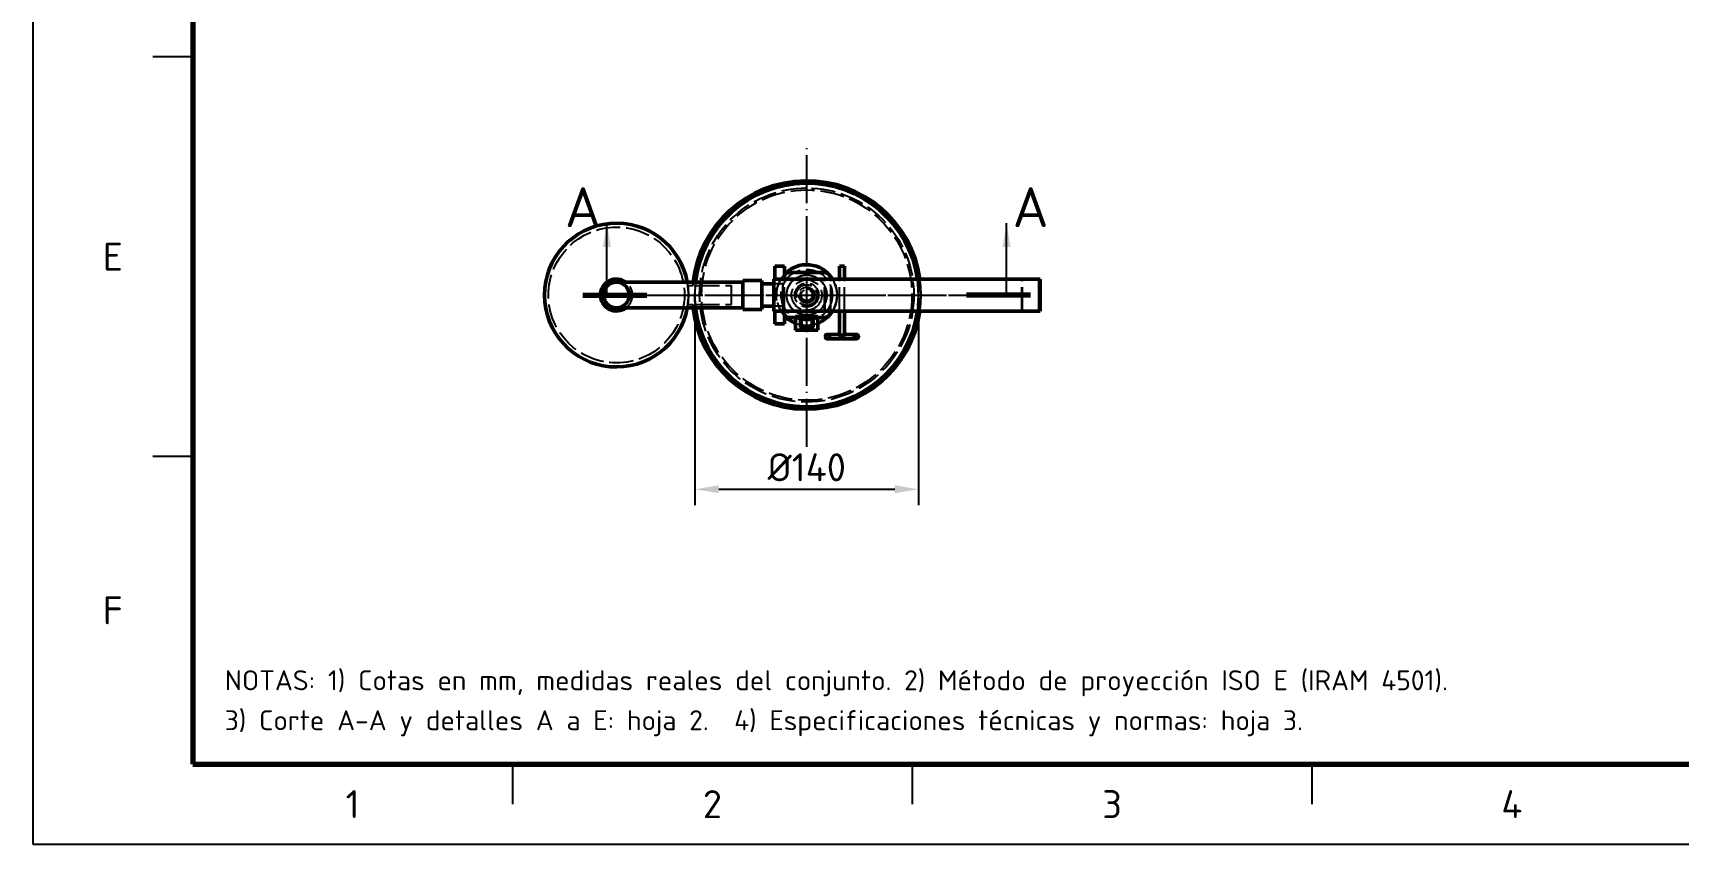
# Model space of a CAD drawing. Header units: millimetres. Extents: x 0 to 420, y 0 to 297.
# Drawn here: x 0 to 205.8, y 0 to 101.5 of the extents above; entities that cross this region are included whole.
import ezdxf
from ezdxf.enums import TextEntityAlignment as Align

# ---------------------------------------------------------------- set-up
doc = ezdxf.new("R2010")
doc.units = ezdxf.units.MM
doc.linetypes.add('ISO02-TRAZOS', pattern=[3.75, 3, -0.75])
doc.linetypes.add('ISO04-TRAZO-PUNTO', pattern=[7.625, 6, -0.75, 0.125, -0.75])
for name, color, linetype, lineweight in [('01-VISIBLE', 7, 'CONTINUOUS', 50), ('02-OCULTA', 4, 'ISO02-TRAZOS', 25), ('03-EJE', 1, 'ISO04-TRAZO-PUNTO', 25), ('04-COTA', 3, 'CONTINUOUS', 25), ('06-TEXTO', 7, 'CONTINUOUS', 25), ('07-RECUADRO', 7, 'CONTINUOUS', 70), ('08-FINA', 5, 'CONTINUOUS', 25)]:
    doc.layers.add(name, color=color, linetype=linetype, lineweight=lineweight)
doc.styles.add('ISO3098', font='isocpeur.ttf')
doc.dimstyles.new('FLAMA-ISO', dxfattribs={"dimtxt": 3.5, "dimasz": 3, "dimexe": 2, "dimexo": 1, "dimgap": 1, "dimtad": 1, "dimdec": 1, "dimtxsty": 'ISO3098', "dimcen": 2.5, "dimclrd": 3, "dimclre": 3, "dimclrt": 3, "dimazin": 3, "dimtfac": 1, "dimtmove": 0, "dimatfit": 3, "dimlwd": 25, "dimlwe": 25})

msp = doc.modelspace()

# ---------------------------------------------------------------- hatches: boundary and pattern name
at = {"layer": '08-FINA'}
h = msp.add_hatch(color=7, dxfattribs=at)
h.dxf.hatch_style = 1
h.paths.add_polyline_path([(71.8, 77.7), (71.3, 74.7), (72.3, 74.7)])
h = msp.add_hatch(color=7, dxfattribs=at)
h.dxf.hatch_style = 1
h.paths.add_polyline_path([(121.8, 77.7), (121.3, 74.7), (122.3, 74.7)])

# ---------------------------------------------------------------- linework, layer by layer
at = {"layer": '01-VISIBLE'}
for p, q in [((92.8, 70.7), (92.8, 72.3)), ((94, 70.7), (94, 72.3)), ((100.88, 70.7), (100.88, 72.3)), ((101.52, 70.7), (101.52, 72.3)), ((88.8, 70.3), (81, 70.3)), ((91.2, 70.5), (88.8, 70.5)), ((92.703, 70.1), (91.2, 70.1)), ((92.703, 66.7), (92.703, 70.7)), ((92.703, 70.7), (125.901, 70.7)), ((94.6, 71.5), (99, 71.5)), ((125.901, 66.7), (125.901, 70.7)), ((125.998, 70.7), (125.901, 70.7)), ((125.998, 66.7), (125.998, 70.7)), ((88.8, 67.1), (81, 67.1)), ((91.2, 66.9), (88.8, 66.9)), ((92.703, 67.3), (91.2, 67.3)), ((92.703, 66.7), (125.901, 66.7)), ((92.8, 65.1), (92.8, 66.7)), ((94, 65.1), (94, 66.7)), ((94.6, 65.9), (99, 65.9)), ((95.4, 65.9), (95.4, 64.3)), ((96.1, 65.9), (96.1, 64.3)), ((97.5, 65.9), (97.5, 64.3)), ((98.2, 65.9), (98.2, 64.3)), ((100.88, 63.779), (100.88, 66.7)), ((101.52, 63.779), (101.52, 66.7)), ((125.998, 66.7), (125.901, 66.7)), ((96.1, 64.3), (95.4, 64.3)), ((97.5, 64.3), (96.1, 64.3)), ((98.2, 64.3), (97.5, 64.3))]:
    msp.add_line(p, q, dxfattribs=at)
for points in [[(92.8, 72.3), (92.9, 72.3), (93, 72.3), (93.1, 72.3), (93.2, 72.3), (93.3, 72.3), (93.4, 72.3)], [(93.4, 72.3), (93.5, 72.3), (93.6, 72.3), (93.7, 72.3), (93.8, 72.3), (93.9, 72.3), (94, 72.3)], [(100.88, 72.3), (100.933, 72.3), (100.987, 72.3), (101.04, 72.3), (101.093, 72.3), (101.147, 72.3), (101.2, 72.3)], [(101.2, 72.3), (101.253, 72.3), (101.307, 72.3), (101.36, 72.3), (101.413, 72.3), (101.467, 72.3), (101.52, 72.3)], [(81, 70.3), (80.9, 70.3), (80.8, 70.3), (80.7, 70.3), (80.6, 70.3), (80.5, 70.3), (80.4, 70.3), (80.3, 70.3), (80.2, 70.3), (80.1, 70.3), (80, 70.3), (79.9, 70.3), (79.8, 70.3), (79.7, 70.3), (79.6, 70.3), (79.5, 70.3), (79.4, 70.3), (79.3, 70.3), (79.2, 70.3), (79.1, 70.3), (79, 70.3), (78.9, 70.3), (78.8, 70.3), (78.7, 70.3), (78.6, 70.3), (78.5, 70.3), (78.4, 70.3), (78.3, 70.3), (78.2, 70.3), (78.1, 70.3), (78, 70.3), (77.9, 70.3), (77.8, 70.3), (77.7, 70.3), (77.6, 70.3), (77.5, 70.3), (77.4, 70.3), (77.3, 70.3), (77.2, 70.3), (77.1, 70.3), (77, 70.3), (76.9, 70.3), (76.8, 70.3), (76.7, 70.3), (76.6, 70.3), (76.5, 70.3), (76.4, 70.3), (76.3, 70.3), (76.2, 70.3), (76.1, 70.3), (76, 70.3), (75.9, 70.3), (75.8, 70.3), (75.7, 70.3), (75.6, 70.3), (75.5, 70.3), (75.4, 70.3), (75.3, 70.3), (75.2, 70.3), (75.1, 70.3), (75, 70.3), (74.9, 70.3), (74.8, 70.3), (74.7, 70.3), (74.6, 70.3), (74.5, 70.3), (74.4, 70.3), (74.3, 70.3), (74.2, 70.3), (74.1, 70.3), (74, 70.3), (73.9, 70.3), (73.8, 70.3), (73.7, 70.3), (73.6, 70.3), (73.5, 70.3), (73.4, 70.3), (73.3, 70.3), (73.2, 70.3), (73.1, 70.3), (73, 70.3)], [(88.8, 66.9), (88.8, 67), (88.8, 67.1), (88.8, 67.2), (88.8, 67.3), (88.8, 67.4), (88.8, 67.5), (88.8, 67.6), (88.8, 67.7), (88.8, 67.8), (88.8, 67.9), (88.8, 68), (88.8, 68.1), (88.8, 68.2), (88.8, 68.3), (88.8, 68.4), (88.8, 68.5), (88.8, 68.6), (88.8, 68.7), (88.8, 68.8), (88.8, 68.9), (88.8, 69), (88.8, 69.1), (88.8, 69.2), (88.8, 69.3), (88.8, 69.4), (88.8, 69.5), (88.8, 69.6), (88.8, 69.7), (88.8, 69.8), (88.8, 69.9), (88.8, 70), (88.8, 70.1), (88.8, 70.2), (88.8, 70.3), (88.8, 70.4), (88.8, 70.5)], [(91.2, 66.9), (91.2, 67), (91.2, 67.1), (91.2, 67.2), (91.2, 67.3), (91.2, 67.4), (91.2, 67.5), (91.2, 67.6), (91.2, 67.7), (91.2, 67.8), (91.2, 67.9), (91.2, 68), (91.2, 68.1), (91.2, 68.2), (91.2, 68.3), (91.2, 68.4), (91.2, 68.5), (91.2, 68.6), (91.2, 68.7), (91.2, 68.8), (91.2, 68.9), (91.2, 69), (91.2, 69.1), (91.2, 69.2), (91.2, 69.3), (91.2, 69.4), (91.2, 69.5), (91.2, 69.6), (91.2, 69.7), (91.2, 69.8), (91.2, 69.9), (91.2, 70), (91.2, 70.1), (91.2, 70.2), (91.2, 70.3), (91.2, 70.4), (91.2, 70.5)], [(81, 67.1), (80.9, 67.1), (80.8, 67.1), (80.7, 67.1), (80.6, 67.1), (80.5, 67.1), (80.4, 67.1), (80.3, 67.1), (80.2, 67.1), (80.1, 67.1), (80, 67.1), (79.9, 67.1), (79.8, 67.1), (79.7, 67.1), (79.6, 67.1), (79.5, 67.1), (79.4, 67.1), (79.3, 67.1), (79.2, 67.1), (79.1, 67.1), (79, 67.1), (78.9, 67.1), (78.8, 67.1), (78.7, 67.1), (78.6, 67.1), (78.5, 67.1), (78.4, 67.1), (78.3, 67.1), (78.2, 67.1), (78.1, 67.1), (78, 67.1), (77.9, 67.1), (77.8, 67.1), (77.7, 67.1), (77.6, 67.1), (77.5, 67.1), (77.4, 67.1), (77.3, 67.1), (77.2, 67.1), (77.1, 67.1), (77, 67.1), (76.9, 67.1), (76.8, 67.1), (76.7, 67.1), (76.6, 67.1), (76.5, 67.1), (76.4, 67.1), (76.3, 67.1), (76.2, 67.1), (76.1, 67.1), (76, 67.1), (75.9, 67.1), (75.8, 67.1), (75.7, 67.1), (75.6, 67.1), (75.5, 67.1), (75.4, 67.1), (75.3, 67.1), (75.2, 67.1), (75.1, 67.1), (75, 67.1), (74.9, 67.1), (74.8, 67.1), (74.7, 67.1), (74.6, 67.1), (74.5, 67.1), (74.4, 67.1), (74.3, 67.1), (74.2, 67.1), (74.1, 67.1), (74, 67.1), (73.9, 67.1), (73.8, 67.1), (73.7, 67.1), (73.6, 67.1), (73.5, 67.1), (73.4, 67.1), (73.3, 67.1), (73.2, 67.1), (73.1, 67.1), (73, 67.1)], [(92.8, 65.1), (92.9, 65.1), (93, 65.1), (93.1, 65.1), (93.2, 65.1), (93.3, 65.1), (93.4, 65.1)], [(93.4, 65.1), (93.5, 65.1), (93.6, 65.1), (93.7, 65.1), (93.8, 65.1), (93.9, 65.1), (94, 65.1)], [(99.12, 63.5), (99.13, 63.573), (99.158, 63.64), (99.202, 63.698), (99.26, 63.743), (99.328, 63.771), (99.4, 63.78)], [(99.12, 63.5), (99.13, 63.428), (99.158, 63.36), (99.202, 63.302), (99.26, 63.258), (99.328, 63.23), (99.4, 63.22)], [(100.88, 63.78), (100.774, 63.78), (100.669, 63.78), (100.563, 63.78), (100.457, 63.78), (100.351, 63.78), (100.246, 63.78), (100.14, 63.78), (100.034, 63.78), (99.929, 63.78), (99.823, 63.78), (99.717, 63.78), (99.611, 63.78), (99.506, 63.78), (99.4, 63.78)], [(99.4, 63.78), (99.507, 63.759), (99.598, 63.698), (99.659, 63.607), (99.68, 63.5), (99.659, 63.393), (99.598, 63.302), (99.507, 63.242), (99.4, 63.22)], [(101.2, 63.22), (101.1, 63.22), (101, 63.22), (100.9, 63.22), (100.8, 63.22), (100.7, 63.22), (100.6, 63.22), (100.5, 63.22), (100.4, 63.22), (100.3, 63.22), (100.2, 63.22), (100.1, 63.22), (100, 63.22), (99.9, 63.22), (99.8, 63.22), (99.7, 63.22), (99.6, 63.22), (99.5, 63.22), (99.4, 63.22)], [(99.4, 63.22), (99.4, 63.22), (99.4, 63.22), (99.4, 63.22), (99.4, 63.22), (99.4, 63.22), (99.4, 63.22)], [(100.88, 63.779), (100.88, 63.779), (100.88, 63.78), (100.88, 63.78), (100.881, 63.78), (100.881, 63.78), (100.881, 63.78)], [(101.034, 63.5), (101.024, 63.553), (101.002, 63.602), (100.973, 63.647), (100.941, 63.691), (100.909, 63.734), (100.88, 63.779)], [(101.034, 63.5), (101.061, 63.5), (101.089, 63.5), (101.117, 63.5), (101.145, 63.5), (101.172, 63.5), (101.2, 63.5)], [(101.2, 63.5), (101.228, 63.5), (101.255, 63.5), (101.283, 63.5), (101.311, 63.5), (101.339, 63.5), (101.366, 63.5)], [(101.2, 63.22), (101.306, 63.22), (101.412, 63.22), (101.518, 63.22), (101.624, 63.22), (101.729, 63.22), (101.835, 63.22), (101.941, 63.22), (102.047, 63.22), (102.153, 63.22), (102.259, 63.22), (102.365, 63.22), (102.471, 63.22), (102.576, 63.22), (102.682, 63.22), (102.788, 63.22), (102.894, 63.22), (103, 63.22)], [(101.366, 63.5), (101.376, 63.553), (101.398, 63.602), (101.427, 63.647), (101.459, 63.691), (101.491, 63.734), (101.52, 63.779)], [(101.52, 63.779), (101.52, 63.779), (101.52, 63.78), (101.52, 63.78), (101.519, 63.78), (101.519, 63.78), (101.519, 63.78)], [(101.52, 63.78), (101.626, 63.78), (101.731, 63.78), (101.837, 63.78), (101.943, 63.78), (102.049, 63.78), (102.154, 63.78), (102.26, 63.78), (102.366, 63.78), (102.471, 63.78), (102.577, 63.78), (102.683, 63.78), (102.789, 63.78), (102.894, 63.78), (103, 63.78)], [(103, 63.22), (102.893, 63.242), (102.802, 63.302), (102.741, 63.393), (102.72, 63.5), (102.741, 63.607), (102.802, 63.698), (102.893, 63.759), (103, 63.78)], [(103.28, 63.5), (103.27, 63.573), (103.242, 63.64), (103.198, 63.698), (103.14, 63.743), (103.072, 63.771), (103, 63.78)], [(103, 63.78), (103, 63.78), (103, 63.78), (103, 63.78), (103, 63.78), (103, 63.78), (103, 63.78)], [(103, 63.22), (103.072, 63.23), (103.14, 63.258), (103.198, 63.302), (103.242, 63.36), (103.27, 63.428), (103.28, 63.5)]]:
    msp.add_lwpolyline(points, dxfattribs=at)
msp.add_circle((73, 68.7), 1.6, dxfattribs=at)
for centre, radius, start, end in [((96.8, 68.7), 14.3, 8.03975, 173.57583), ((96.8, 68.7), 14, 8.21321, 173.43757), ((73, 68.7), 9, 10.24035, 180), ((96.8, 68.7), 3.8, 31.75686, 137.4631), ((73, 68.7), 2, 53.1301, 180), ((73, 68.7), 1.6, 90, -90), ((94.6, 70.7), 0.8, 90, 138.59038), ((99, 70.7), 0.8, 0, 90), ((73, 68.7), 9, -180, -10.24035), ((73, 68.7), 2, -180, -53.1301), ((96.8, 68.7), 14.3, -173.57583, -8.03975), ((96.8, 68.7), 14, -173.43757, -8.21321), ((94.6, 66.7), 0.8, -138.59038, -90), ((96.8, 68.7), 3.8, -137.4631, -111.61827), ((96.8, 68.7), 3.8, -68.38173, -31.75686), ((99, 66.7), 0.8, -90, 0)]:
    msp.add_arc(centre, radius, start, end, dxfattribs=at)
at = {"layer": '02-OCULTA'}
for p, q in [((92.8, 70.7), (92.703, 70.7)), ((93.8, 70.1), (92.703, 70.1)), ((92.8, 66.7), (92.8, 70.7)), ((92.8, 70.7), (125.998, 70.7)), ((92.8, 66.7), (92.8, 70.7)), ((93.8, 66.7), (93.8, 70.7)), ((93.8, 66.7), (93.8, 70.7)), ((94, 66.7), (94, 70.7)), ((94.6, 71.5), (99, 71.5)), ((99.004, 70.7), (99.088, 70.7)), ((99.004, 66.7), (99.004, 70.7)), ((99.004, 70.7), (123.716, 70.7)), ((99.088, 66.7), (99.088, 70.7)), ((99.088, 70.7), (123.799, 70.7)), ((99.8, 66.7), (99.8, 70.7)), ((99.8, 66.7), (99.8, 70.7)), ((100.88, 66.7), (100.88, 70.7)), ((101.52, 66.7), (101.52, 70.7)), ((123.716, 70.7), (123.799, 70.7)), ((123.716, 66.7), (123.716, 70.7)), ((123.799, 66.7), (123.799, 70.7)), ((81.96, 69.9), (82.55, 69.9)), ((81.96, 69.9), (82.55, 69.9)), ((82.892, 69.9), (87.4, 69.9)), ((82.892, 69.9), (87.4, 69.9)), ((87.4, 67.5), (87.4, 69.9)), ((87.4, 67.5), (87.4, 69.9)), ((81.96, 67.5), (82.55, 67.5)), ((81.96, 67.5), (82.55, 67.5)), ((82.892, 67.5), (87.4, 67.5)), ((82.892, 67.5), (87.4, 67.5)), ((93.8, 67.3), (92.703, 67.3)), ((92.8, 66.7), (92.703, 66.7)), ((92.8, 66.7), (125.998, 66.7)), ((94.6, 65.9), (99, 65.9)), ((95.4, 66.1), (95.4, 65.9)), ((96.1, 66.1), (95.4, 66.1)), ((95.4, 66.1), (96.1, 66.1)), ((95.9, 65.9), (95.9, 64.7)), ((96.1, 66.1), (96.1, 65.9)), ((97.5, 66.1), (96.1, 66.1)), ((96.1, 66.1), (96.1, 64.3)), ((96.1, 66.1), (97.5, 66.1)), ((97.5, 66.1), (97.5, 65.9)), ((98.2, 66.1), (97.5, 66.1)), ((97.5, 66.1), (97.5, 64.3)), ((97.5, 66.1), (98.2, 66.1)), ((97.7, 65.9), (97.7, 64.7)), ((98.2, 66.1), (98.2, 65.9)), ((99.004, 66.7), (99.088, 66.7)), ((99.004, 66.7), (123.716, 66.7)), ((99.088, 66.7), (123.799, 66.7)), ((123.716, 66.7), (123.799, 66.7)), ((95.4, 64.3), (96.1, 64.3)), ((96.1, 64.3), (97.5, 64.3)), ((97.5, 64.3), (98.2, 64.3))]:
    msp.add_line(p, q, dxfattribs=at)
for points in [[(94, 72.3), (93.9, 72.3), (93.8, 72.3), (93.7, 72.3), (93.6, 72.3), (93.5, 72.3), (93.4, 72.3), (93.3, 72.3), (93.2, 72.3), (93.1, 72.3), (93, 72.3), (92.9, 72.3), (92.8, 72.3)], [(101.52, 72.3), (101.413, 72.3), (101.307, 72.3), (101.2, 72.3), (101.093, 72.3), (100.987, 72.3), (100.88, 72.3)], [(88.8, 70.5), (88.8, 70.394), (88.8, 70.288), (88.8, 70.183), (88.8, 70.077), (88.8, 69.971), (88.8, 69.865), (88.8, 69.759), (88.8, 69.653), (88.8, 69.547), (88.8, 69.441), (88.8, 69.336), (88.8, 69.23), (88.8, 69.124), (88.8, 69.018), (88.8, 68.912), (88.8, 68.806), (88.8, 68.7)], [(88.8, 67.1), (88.8, 67.2), (88.8, 67.3), (88.8, 67.4), (88.8, 67.5), (88.8, 67.6), (88.8, 67.7), (88.8, 67.8), (88.8, 67.9), (88.8, 68), (88.8, 68.1), (88.8, 68.2), (88.8, 68.3), (88.8, 68.4), (88.8, 68.5), (88.8, 68.6), (88.8, 68.7), (88.8, 68.8), (88.8, 68.9), (88.8, 69), (88.8, 69.1), (88.8, 69.2), (88.8, 69.3), (88.8, 69.4), (88.8, 69.5), (88.8, 69.6), (88.8, 69.7), (88.8, 69.8), (88.8, 69.9), (88.8, 70), (88.8, 70.1), (88.8, 70.2), (88.8, 70.3)], [(88.8, 70.3), (88.8, 70.194), (88.8, 70.087), (88.8, 69.98), (88.8, 69.874), (88.8, 69.767), (88.8, 69.66), (88.8, 69.554), (88.8, 69.447), (88.8, 69.34), (88.8, 69.234), (88.8, 69.127), (88.8, 69.02), (88.8, 68.914), (88.8, 68.807), (88.8, 68.7)], [(91.2, 70.5), (91.2, 70.394), (91.2, 70.288), (91.2, 70.183), (91.2, 70.077), (91.2, 69.971), (91.2, 69.865), (91.2, 69.759), (91.2, 69.653), (91.2, 69.547), (91.2, 69.441), (91.2, 69.336), (91.2, 69.23), (91.2, 69.124), (91.2, 69.018), (91.2, 68.912), (91.2, 68.806), (91.2, 68.7)], [(91.2, 67.3), (91.2, 67.4), (91.2, 67.5), (91.2, 67.6), (91.2, 67.7), (91.2, 67.8), (91.2, 67.9), (91.2, 68), (91.2, 68.1), (91.2, 68.2), (91.2, 68.3), (91.2, 68.4), (91.2, 68.5), (91.2, 68.6), (91.2, 68.7), (91.2, 68.8), (91.2, 68.9), (91.2, 69), (91.2, 69.1), (91.2, 69.2), (91.2, 69.3), (91.2, 69.4), (91.2, 69.5), (91.2, 69.6), (91.2, 69.7), (91.2, 69.8), (91.2, 69.9), (91.2, 70), (91.2, 70.1)], [(91.2, 70.1), (91.2, 69.993), (91.2, 69.885), (91.2, 69.777), (91.2, 69.669), (91.2, 69.562), (91.2, 69.454), (91.2, 69.346), (91.2, 69.239), (91.2, 69.131), (91.2, 69.023), (91.2, 68.916), (91.2, 68.808), (91.2, 68.7)], [(93.8, 67.3), (93.8, 67.4), (93.8, 67.5), (93.8, 67.6), (93.8, 67.7), (93.8, 67.8), (93.8, 67.9), (93.8, 68), (93.8, 68.1), (93.8, 68.2), (93.8, 68.3), (93.8, 68.4), (93.8, 68.5), (93.8, 68.6), (93.8, 68.7), (93.8, 68.8), (93.8, 68.9), (93.8, 69), (93.8, 69.1), (93.8, 69.2), (93.8, 69.3), (93.8, 69.4), (93.8, 69.5), (93.8, 69.6), (93.8, 69.7), (93.8, 69.8), (93.8, 69.9), (93.8, 70), (93.8, 70.1)], [(93.8, 70.1), (93.8, 69.993), (93.8, 69.885), (93.8, 69.777), (93.8, 69.669), (93.8, 69.562), (93.8, 69.454), (93.8, 69.346), (93.8, 69.239), (93.8, 69.131), (93.8, 69.023), (93.8, 68.916), (93.8, 68.808), (93.8, 68.7)], [(99.302, 68.7), (99.3, 68.6), (99.294, 68.5), (99.284, 68.401), (99.27, 68.301), (99.252, 68.203), (99.23, 68.105), (99.204, 68.008), (99.175, 67.913), (99.141, 67.818), (99.104, 67.725), (99.063, 67.634), (99.019, 67.544), (98.971, 67.456), (98.919, 67.371), (98.865, 67.287), (98.806, 67.205), (98.745, 67.126), (98.68, 67.05), (98.613, 66.976), (98.542, 66.905), (98.469, 66.836), (98.393, 66.771), (98.315, 66.709), (98.234, 66.65), (98.151, 66.594), (98.065, 66.542), (97.978, 66.493), (97.889, 66.448), (97.798, 66.406), (97.705, 66.368), (97.611, 66.333), (97.516, 66.303), (97.419, 66.276), (97.322, 66.253), (97.224, 66.234), (97.125, 66.219), (97.025, 66.208), (96.925, 66.201), (96.825, 66.198), (96.725, 66.199), (96.625, 66.204), (96.525, 66.213), (96.426, 66.226), (96.327, 66.243), (96.229, 66.264), (96.132, 66.289), (96.036, 66.318), (95.942, 66.35), (95.848, 66.386), (95.756, 66.426), (95.666, 66.47), (95.578, 66.517), (95.492, 66.568), (95.407, 66.622), (95.325, 66.679), (95.246, 66.74), (95.168, 66.803), (95.094, 66.87), (95.022, 66.94), (94.953, 67.012), (94.887, 67.088), (94.824, 67.166), (94.764, 67.246), (94.708, 67.328), (94.654, 67.413), (94.605, 67.5), (94.558, 67.589), (94.516, 67.68), (94.477, 67.772), (94.441, 67.865), (94.41, 67.96), (94.382, 68.057), (94.358, 68.154), (94.338, 68.252), (94.323, 68.351), (94.311, 68.45), (94.303, 68.55), (94.299, 68.65), (94.299, 68.75), (94.303, 68.85), (94.311, 68.95), (94.323, 69.05), (94.338, 69.148), (94.358, 69.247), (94.382, 69.344), (94.41, 69.44), (94.441, 69.535), (94.477, 69.629), (94.516, 69.721), (94.558, 69.812), (94.605, 69.9), (94.654, 69.987), (94.708, 70.072), (94.764, 70.155), (94.824, 70.235), (94.887, 70.313), (94.953, 70.388), (95.022, 70.461), (95.094, 70.53), (95.168, 70.597), (95.246, 70.661), (95.325, 70.721), (95.407, 70.779), (95.492, 70.833), (95.578, 70.884), (95.666, 70.931), (95.756, 70.974), (95.848, 71.014), (95.942, 71.05), (96.036, 71.083), (96.132, 71.111), (96.229, 71.136), (96.327, 71.157), (96.426, 71.174), (96.525, 71.187), (96.625, 71.196), (96.725, 71.201), (96.825, 71.202), (96.925, 71.199), (97.025, 71.192), (97.125, 71.181), (97.224, 71.166), (97.322, 71.147), (97.419, 71.124), (97.516, 71.098), (97.611, 71.067), (97.705, 71.033), (97.798, 70.995), (97.889, 70.953), (97.978, 70.908), (98.065, 70.859), (98.151, 70.806), (98.234, 70.751), (98.315, 70.692), (98.393, 70.629), (98.469, 70.564), (98.542, 70.496), (98.613, 70.425), (98.68, 70.351), (98.745, 70.274), (98.806, 70.195), (98.865, 70.114), (98.919, 70.03), (98.971, 69.944), (99.019, 69.856), (99.063, 69.766), (99.104, 69.675), (99.141, 69.582), (99.175, 69.488), (99.204, 69.392), (99.23, 69.295), (99.252, 69.198), (99.27, 69.099), (99.284, 69), (99.294, 68.9), (99.3, 68.8), (99.302, 68.7)], [(99.302, 68.7), (99.3, 68.6), (99.294, 68.5), (99.284, 68.401), (99.27, 68.301), (99.252, 68.203), (99.23, 68.105), (99.204, 68.008), (99.175, 67.913), (99.141, 67.818), (99.104, 67.725), (99.063, 67.634), (99.019, 67.544), (98.971, 67.456), (98.919, 67.371), (98.865, 67.287), (98.806, 67.205), (98.745, 67.126), (98.68, 67.05), (98.613, 66.976), (98.542, 66.905), (98.469, 66.836), (98.393, 66.771), (98.315, 66.709), (98.234, 66.65), (98.151, 66.594), (98.065, 66.542), (97.978, 66.493), (97.889, 66.448), (97.798, 66.406), (97.705, 66.368), (97.611, 66.333), (97.516, 66.303), (97.419, 66.276), (97.322, 66.253), (97.224, 66.234), (97.125, 66.219), (97.025, 66.208), (96.925, 66.201), (96.825, 66.198), (96.725, 66.199), (96.625, 66.204), (96.525, 66.213), (96.426, 66.226), (96.327, 66.243), (96.229, 66.264), (96.132, 66.289), (96.036, 66.318), (95.942, 66.35), (95.848, 66.386), (95.756, 66.426), (95.666, 66.47), (95.578, 66.517), (95.492, 66.568), (95.407, 66.622), (95.325, 66.679), (95.246, 66.74), (95.168, 66.803), (95.094, 66.87), (95.022, 66.94), (94.953, 67.012), (94.887, 67.088), (94.824, 67.166), (94.764, 67.246), (94.708, 67.328), (94.654, 67.413), (94.605, 67.5), (94.558, 67.589), (94.516, 67.68), (94.477, 67.772), (94.441, 67.865), (94.41, 67.96), (94.382, 68.057), (94.358, 68.154), (94.338, 68.252), (94.323, 68.351), (94.311, 68.45), (94.303, 68.55), (94.299, 68.65), (94.299, 68.75), (94.303, 68.85), (94.311, 68.95), (94.323, 69.05), (94.338, 69.148), (94.358, 69.247), (94.382, 69.344), (94.41, 69.44), (94.441, 69.535), (94.477, 69.629), (94.516, 69.721), (94.558, 69.812), (94.605, 69.9), (94.654, 69.987), (94.708, 70.072), (94.764, 70.155), (94.824, 70.235), (94.887, 70.313), (94.953, 70.388), (95.022, 70.461), (95.094, 70.53), (95.168, 70.597), (95.246, 70.661), (95.325, 70.721), (95.407, 70.779), (95.492, 70.833), (95.578, 70.884), (95.666, 70.931), (95.756, 70.974), (95.848, 71.014), (95.942, 71.05), (96.036, 71.083), (96.132, 71.111), (96.229, 71.136), (96.327, 71.157), (96.426, 71.174), (96.525, 71.187), (96.625, 71.196), (96.725, 71.201), (96.825, 71.202), (96.925, 71.199), (97.025, 71.192), (97.125, 71.181), (97.224, 71.166), (97.322, 71.147), (97.419, 71.124), (97.516, 71.098), (97.611, 71.067), (97.705, 71.033), (97.798, 70.995), (97.889, 70.953), (97.978, 70.908), (98.065, 70.859), (98.151, 70.806), (98.234, 70.751), (98.315, 70.692), (98.393, 70.629), (98.469, 70.564), (98.542, 70.496), (98.613, 70.425), (98.68, 70.351), (98.745, 70.274), (98.806, 70.195), (98.865, 70.114), (98.919, 70.03), (98.971, 69.944), (99.019, 69.856), (99.063, 69.766), (99.104, 69.675), (99.141, 69.582), (99.175, 69.488), (99.204, 69.392), (99.23, 69.295), (99.252, 69.198), (99.27, 69.099), (99.284, 69), (99.294, 68.9), (99.3, 68.8), (99.302, 68.7)], [(88.8, 68.7), (88.8, 68.6), (88.8, 68.5), (88.8, 68.4), (88.8, 68.3), (88.8, 68.2), (88.8, 68.1), (88.8, 68), (88.8, 67.9), (88.8, 67.8), (88.8, 67.7), (88.8, 67.6), (88.8, 67.5), (88.8, 67.4), (88.8, 67.3), (88.8, 67.2), (88.8, 67.1), (88.8, 67), (88.8, 66.9)], [(88.8, 68.7), (88.8, 68.6), (88.8, 68.5), (88.8, 68.4), (88.8, 68.3), (88.8, 68.2), (88.8, 68.1), (88.8, 68), (88.8, 67.9), (88.8, 67.8), (88.8, 67.7), (88.8, 67.6), (88.8, 67.5), (88.8, 67.4), (88.8, 67.3), (88.8, 67.2), (88.8, 67.1)], [(91.2, 68.7), (91.2, 68.6), (91.2, 68.5), (91.2, 68.4), (91.2, 68.3), (91.2, 68.2), (91.2, 68.1), (91.2, 68), (91.2, 67.9), (91.2, 67.8), (91.2, 67.7), (91.2, 67.6), (91.2, 67.5), (91.2, 67.4), (91.2, 67.3)], [(91.2, 68.7), (91.2, 68.6), (91.2, 68.5), (91.2, 68.4), (91.2, 68.3), (91.2, 68.2), (91.2, 68.1), (91.2, 68), (91.2, 67.9), (91.2, 67.8), (91.2, 67.7), (91.2, 67.6), (91.2, 67.5), (91.2, 67.4), (91.2, 67.3), (91.2, 67.2), (91.2, 67.1), (91.2, 67), (91.2, 66.9)], [(93.8, 68.7), (93.8, 68.6), (93.8, 68.5), (93.8, 68.4), (93.8, 68.3), (93.8, 68.2), (93.8, 68.1), (93.8, 68), (93.8, 67.9), (93.8, 67.8), (93.8, 67.7), (93.8, 67.6), (93.8, 67.5), (93.8, 67.4), (93.8, 67.3)], [(97.7, 65.9), (97.6, 65.9), (97.5, 65.9), (97.4, 65.9), (97.3, 65.9), (97.2, 65.9), (97.1, 65.9), (97, 65.9), (96.9, 65.9), (96.8, 65.9), (96.7, 65.9), (96.6, 65.9), (96.5, 65.9), (96.4, 65.9), (96.3, 65.9), (96.2, 65.9), (96.1, 65.9), (96, 65.9), (95.9, 65.9)], [(95.9, 65.9), (96.013, 65.9), (96.125, 65.9), (96.238, 65.9), (96.35, 65.9), (96.463, 65.9), (96.575, 65.9), (96.688, 65.9), (96.8, 65.9)], [(96.8, 65.9), (96.9, 65.9), (97, 65.9), (97.1, 65.9), (97.2, 65.9), (97.3, 65.9), (97.4, 65.9), (97.5, 65.9), (97.6, 65.9), (97.7, 65.9)], [(94, 65.1), (93.9, 65.1), (93.8, 65.1), (93.7, 65.1), (93.6, 65.1), (93.5, 65.1), (93.4, 65.1), (93.3, 65.1), (93.2, 65.1), (93.1, 65.1), (93, 65.1), (92.9, 65.1), (92.8, 65.1)], [(97.7, 64.7), (97.6, 64.7), (97.5, 64.7), (97.4, 64.7), (97.3, 64.7), (97.2, 64.7), (97.1, 64.7), (97, 64.7), (96.9, 64.7), (96.8, 64.7), (96.7, 64.7), (96.6, 64.7), (96.5, 64.7), (96.4, 64.7), (96.3, 64.7), (96.2, 64.7), (96.1, 64.7), (96, 64.7), (95.9, 64.7)], [(95.9, 64.7), (96.013, 64.7), (96.125, 64.7), (96.238, 64.7), (96.35, 64.7), (96.463, 64.7), (96.575, 64.7), (96.688, 64.7), (96.8, 64.7)], [(96.8, 64.7), (96.9, 64.7), (97, 64.7), (97.1, 64.7), (97.2, 64.7), (97.3, 64.7), (97.4, 64.7), (97.5, 64.7), (97.6, 64.7), (97.7, 64.7)], [(103, 63.78), (102.897, 63.78), (102.794, 63.78), (102.691, 63.78), (102.589, 63.78), (102.486, 63.78), (102.383, 63.78), (102.28, 63.78), (102.177, 63.78), (102.074, 63.78), (101.971, 63.78), (101.869, 63.78), (101.766, 63.78), (101.663, 63.78), (101.56, 63.78), (101.457, 63.78), (101.354, 63.78), (101.251, 63.78), (101.149, 63.78), (101.046, 63.78), (100.943, 63.78), (100.84, 63.78), (100.737, 63.78), (100.634, 63.78), (100.531, 63.78), (100.429, 63.78), (100.326, 63.78), (100.223, 63.78), (100.12, 63.78), (100.017, 63.78), (99.914, 63.78), (99.811, 63.78), (99.709, 63.78), (99.606, 63.78), (99.503, 63.78), (99.4, 63.78)], [(99.4, 63.22), (99.503, 63.22), (99.606, 63.22), (99.709, 63.22), (99.811, 63.22), (99.914, 63.22), (100.017, 63.22), (100.12, 63.22), (100.223, 63.22), (100.326, 63.22), (100.429, 63.22), (100.531, 63.22), (100.634, 63.22), (100.737, 63.22), (100.84, 63.22), (100.943, 63.22), (101.046, 63.22), (101.149, 63.22), (101.251, 63.22), (101.354, 63.22), (101.457, 63.22), (101.56, 63.22), (101.663, 63.22), (101.766, 63.22), (101.869, 63.22), (101.971, 63.22), (102.074, 63.22), (102.177, 63.22), (102.28, 63.22), (102.383, 63.22), (102.486, 63.22), (102.589, 63.22), (102.691, 63.22), (102.794, 63.22), (102.897, 63.22), (103, 63.22)], [(100.881, 63.78), (100.881, 63.78), (100.881, 63.78), (100.881, 63.78), (100.88, 63.78), (100.88, 63.78), (100.88, 63.78)], [(100.881, 63.78), (100.924, 63.743), (100.961, 63.701), (100.996, 63.656), (101.026, 63.608), (101.049, 63.556), (101.058, 63.5)], [(101.034, 63.5), (101.061, 63.5), (101.089, 63.5), (101.117, 63.5), (101.145, 63.5), (101.172, 63.5), (101.2, 63.5)], [(101.342, 63.5), (101.295, 63.5), (101.247, 63.5), (101.2, 63.5), (101.153, 63.5), (101.105, 63.5), (101.058, 63.5)], [(101.058, 63.5), (101.081, 63.5), (101.105, 63.5), (101.129, 63.5), (101.153, 63.5), (101.176, 63.5), (101.2, 63.5)], [(101.2, 63.5), (101.228, 63.5), (101.255, 63.5), (101.283, 63.5), (101.311, 63.5), (101.339, 63.5), (101.366, 63.5)], [(101.2, 63.5), (101.224, 63.5), (101.247, 63.5), (101.271, 63.5), (101.295, 63.5), (101.319, 63.5), (101.342, 63.5)], [(101.519, 63.78), (101.476, 63.743), (101.439, 63.701), (101.404, 63.656), (101.374, 63.608), (101.351, 63.556), (101.342, 63.5)], [(101.519, 63.78), (101.519, 63.78), (101.519, 63.78), (101.519, 63.78), (101.52, 63.78), (101.52, 63.78), (101.52, 63.78)]]:
    msp.add_lwpolyline(points, dxfattribs=at)
for centre, radius in [((96.8, 68.7), 14), ((96.8, 68.7), 14), ((96.8, 68.7), 14), ((96.8, 68.7), 13.4), ((96.8, 68.7), 13.4), ((96.8, 68.7), 13.16), ((96.8, 68.7), 13.16), ((73, 68.7), 8.5), ((96.8, 68.7), 3.8), ((73, 68.7), 1.6), ((96.8, 68.7), 3.2), ((96.8, 68.7), 3.2), ((96.8, 68.7), 2.502), ((96.8, 68.7), 2.502), ((96.8, 68.7), 1.9), ((96.8, 68.7), 1.9), ((96.8, 68.7), 1.9), ((96.8, 68.7), 1.9), ((96.8, 68.7), 1.5), ((96.8, 68.7), 1.5), ((96.8, 68.7), 1.3), ((96.8, 68.7), 1.3), ((96.8, 68.7), 1), ((96.8, 68.7), 1), ((96.8, 68.7), 0.8), ((96.8, 68.7), 0.8), ((96.8, 68.7), 0.7), ((96.8, 68.7), 0.7)]:
    msp.add_circle(centre, radius, dxfattribs=at)
for centre, radius, start, end in [((96.8, 68.7), 14.3, 0, 175.1863), ((96.8, 68.7), 13.96, 0, 175.06878), ((96.8, 68.7), 13.96, 0, 175.06878), ((73, 68.7), 1.6, 0, 90), ((73, 68.7), 2, -53.1301, 53.1301), ((73, 68.7), 9, -10.24035, 10.24035), ((96.8, 68.7), 14.3, 173.57583, 175.1863), ((96.8, 68.7), 14, 173.43757, -173.43757), ((96.8, 68.7), 3.8, 137.4631, -137.4631), ((94.6, 70.7), 0.8, 90, 180), ((94.6, 70.7), 0.8, 138.59038, 180), ((99, 70.7), 0.8, 0, 90), ((96.8, 68.7), 3.8, 0, 31.75686), ((96.8, 68.7), 14, 0, 8.21321), ((96.8, 68.7), 14.3, 0, 8.03975), ((73, 68.7), 1.6, -90, 0), ((73, 68.7), 9.04, -7.62815, 7.62815), ((73, 68.7), 9.04, -7.62815, 7.62815), ((96.8, 68.7), 14.3, -175.1863, 0), ((96.8, 68.7), 13.96, -175.06878, 0), ((96.8, 68.7), 13.96, -175.06878, 0), ((96.8, 68.7), 3.8, -31.75686, 0), ((96.8, 68.7), 14, -8.21321, 0), ((96.8, 68.7), 14.3, -8.03975, 0), ((96.8, 68.7), 14.3, -175.1863, -173.57583), ((94.6, 66.7), 0.8, 180, -138.59038), ((94.6, 66.7), 0.8, 180, -90), ((99, 66.7), 0.8, -90, 0), ((96.8, 68.7), 3.8, -111.61827, -68.38173)]:
    msp.add_arc(centre, radius, start, end, dxfattribs=at)
at = {"layer": '03-EJE'}
for p, q in [((96.8, 49.7), (96.8, 87.7)), ((68.8, 68.7), (124.8, 68.7)), ((77.8, 68.7), (115.8, 68.7))]:
    msp.add_line(p, q, dxfattribs=at)
at = {"layer": '07-RECUADRO'}
for p, q in [((68.8, 68.7), (76.8, 68.7)), ((124.8, 68.7), (116.8, 68.7))]:
    msp.add_line(p, q, dxfattribs=at)
msp.add_lwpolyline([(20, 10), (410, 10), (410, 287), (20, 287)], close=True, dxfattribs=at)
at = {"layer": '08-FINA'}
for p, q in [((20, 98.5), (15, 98.5)), ((71.8, 68.7), (71.8, 77.7)), ((121.8, 68.7), (121.8, 77.7)), ((20, 48.5), (15, 48.5)), ((60, 10), (60, 5)), ((110, 10), (110, 5)), ((160, 10), (160, 5))]:
    msp.add_line(p, q, dxfattribs=at)
msp.add_lwpolyline([(0, 0), (420, 0), (420, 297), (0, 297)], close=True, dxfattribs=at)

# ---------------------------------------------------------------- texts
at = {"layer": '06-TEXTO', "style": 'ISO3098'}
for s, height, p in [('A', 5, (68.8, 79.7)), ('A', 5, (124.8, 79.7)), ('E', 3.5, (10, 73.5)), ('F', 3.5, (10, 29.25)), ('1', 3.5, (40, 5)), ('2', 3.5, (85, 5)), ('3', 3.5, (135, 5)), ('4', 3.5, (185, 5))]:
    msp.add_text(s, height=height, dxfattribs=at).set_placement(p, align=Align.MIDDLE_CENTER)
for s, p in [('NOTAS: 1) Cotas en mm, medidas reales del conjunto. 2) Método de proyección ISO E (IRAM 4501).', (24, 18.5)), ('3) Corte A-A y detalles A a E: hoja 2.  4) Especificaciones técnicas y normas: hoja 3.', (24, 13.5))]:
    msp.add_text(s, height=2.5, dxfattribs=at).set_placement(p, align=Align.BOTTOM_LEFT)

# ---------------------------------------------------------------- dimensions: what is measured, and where the dimension line sits
at = {"layer": '04-COTA'}
msp.add_linear_dim(base=(82.8, 44.4), p1=(82.8, 68.7), p2=(110.8, 68.7), dimstyle='FLAMA-ISO', override={"dimlfac": 5, "dimpost": '%%c<>'}, dxfattribs=at).render()

doc.saveas('drawing.dxf')
